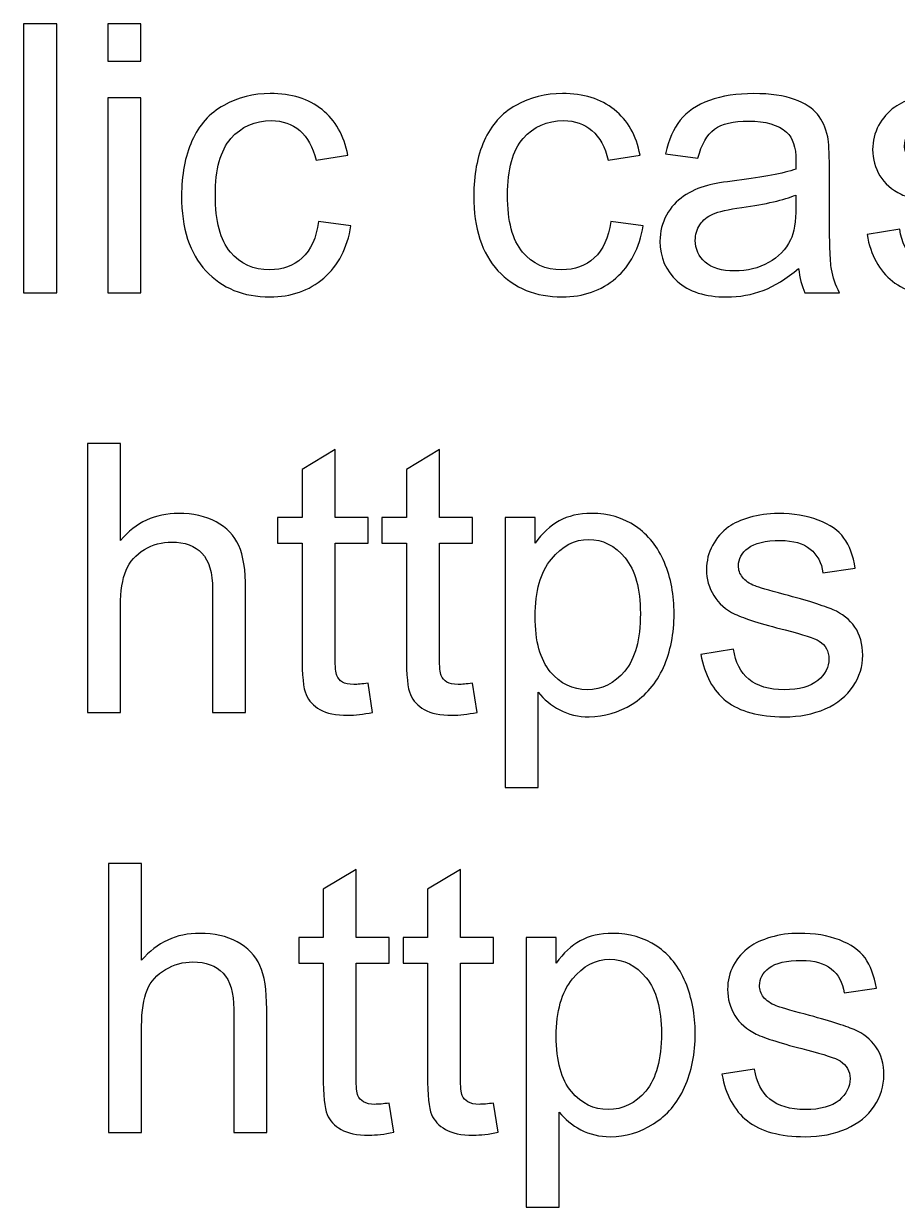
# Model space of a CAD drawing. Header units: centimetres. Extents: x -47.1 to 22.8, y -13.1 to 39.9.
# Drawn here: x -40.56 to -36.62, y 34.54 to 39.87 of the extents above; entities that cross this region are included whole.
import ezdxf

# ---------------------------------------------------------------- set-up
doc = ezdxf.new("R2010")
doc.units = ezdxf.units.CM
doc.header["$MEASUREMENT"] = 0
doc.layers.add('Layer 1', color=7, linetype='Continuous')

msp = doc.modelspace()

# ---------------------------------------------------------------- linework, layer by layer
at = {"layer": 'Layer 1', "color": 105}
for points, knots in [([(-40.55722, 38.65934), (-40.55722, 38.65934), (-40.55722, 39.87176), (-40.55722, 39.87176), (-40.55722, 39.87176), (-40.55722, 39.87176), (-40.4082, 39.87176), (-40.4082, 39.87176), (-40.4082, 39.87176), (-40.4082, 39.87176), (-40.4082, 38.65934), (-40.4082, 38.65934), (-40.4082, 38.65934), (-40.4082, 38.65934), (-40.55722, 38.65934), (-40.55722, 38.65934)], [0, 0, 0, 0, 0.2, 0.2, 0.2, 0.2, 0.4, 0.4, 0.4, 0.4, 0.6, 0.6, 0.6, 0.6, 1, 1, 1, 1]), ([(-40.17763, 39.70243), (-40.17763, 39.70243), (-40.17763, 39.87176), (-40.17763, 39.87176), (-40.17763, 39.87176), (-40.17763, 39.87176), (-40.02862, 39.87176), (-40.02862, 39.87176), (-40.02862, 39.87176), (-40.02862, 39.87176), (-40.02862, 39.70243), (-40.02862, 39.70243), (-40.02862, 39.70243), (-40.02862, 39.70243), (-40.17763, 39.70243), (-40.17763, 39.70243)], [0, 0, 0, 0, 0.2, 0.2, 0.2, 0.2, 0.4, 0.4, 0.4, 0.4, 0.6, 0.6, 0.6, 0.6, 1, 1, 1, 1]), ([(-40.17763, 38.65934), (-40.17763, 38.65934), (-40.17763, 39.53818), (-40.17763, 39.53818), (-40.17763, 39.53818), (-40.17763, 39.53818), (-40.02862, 39.53818), (-40.02862, 39.53818), (-40.02862, 39.53818), (-40.02862, 39.53818), (-40.02862, 38.65934), (-40.02862, 38.65934), (-40.02862, 38.65934), (-40.02862, 38.65934), (-40.17763, 38.65934), (-40.17763, 38.65934)], [0, 0, 0, 0, 0.2, 0.2, 0.2, 0.2, 0.4, 0.4, 0.4, 0.4, 0.6, 0.6, 0.6, 0.6, 1, 1, 1, 1]), ([(-39.22739, 38.98107), (-39.22739, 38.98107), (-39.08176, 38.96075), (-39.08176, 38.96075), (-39.08176, 38.96075), (-39.09785, 38.86056), (-39.13849, 38.78239), (-39.20425, 38.72566), (-39.20425, 38.72566), (-39.27001, 38.66894), (-39.351, 38.64071), (-39.44668, 38.64071), (-39.44668, 38.64071), (-39.56662, 38.64071), (-39.66314, 38.67994), (-39.73595, 38.7584), (-39.73595, 38.7584), (-39.80905, 38.83686), (-39.84546, 38.94918), (-39.84546, 39.09537), (-39.84546, 39.09537), (-39.84546, 39.1902), (-39.82965, 39.27289), (-39.79833, 39.34401), (-39.79833, 39.34401), (-39.767, 39.41485), (-39.7193, 39.46819), (-39.65496, 39.50347), (-39.65496, 39.50347), (-39.59089, 39.53902), (-39.52118, 39.5568), (-39.44555, 39.5568), (-39.44555, 39.5568), (-39.35044, 39.5568), (-39.27226, 39.53282), (-39.21187, 39.48456), (-39.21187, 39.48456), (-39.15119, 39.4363), (-39.11224, 39.36772), (-39.09531, 39.2791), (-39.09531, 39.2791), (-39.09531, 39.2791), (-39.23924, 39.25709), (-39.23924, 39.25709), (-39.23924, 39.25709), (-39.25307, 39.31607), (-39.27734, 39.36038), (-39.31262, 39.39029), (-39.31262, 39.39029), (-39.34762, 39.41993), (-39.38995, 39.43489), (-39.43962, 39.43489), (-39.43962, 39.43489), (-39.51469, 39.43489), (-39.57565, 39.40807), (-39.62278, 39.35445), (-39.62278, 39.35445), (-39.66963, 39.30055), (-39.69306, 39.21588), (-39.69306, 39.09961), (-39.69306, 39.09961), (-39.69306, 38.98164), (-39.67048, 38.89612), (-39.62532, 38.84278), (-39.62532, 38.84278), (-39.57989, 38.78944), (-39.5209, 38.76263), (-39.44837, 38.76263), (-39.44837, 38.76263), (-39.38967, 38.76263), (-39.34084, 38.78041), (-39.3019, 38.81626), (-39.3019, 38.81626), (-39.26267, 38.85182), (-39.23783, 38.90685), (-39.22739, 38.98107)], [0, 0, 0, 0, 0.05, 0.05, 0.05, 0.05, 0.1, 0.1, 0.1, 0.1, 0.15, 0.15, 0.15, 0.15, 0.2, 0.2, 0.2, 0.2, 0.25, 0.25, 0.25, 0.25, 0.3, 0.3, 0.3, 0.3, 0.35, 0.35, 0.35, 0.35, 0.4, 0.4, 0.4, 0.4, 0.45, 0.45, 0.45, 0.45, 0.5, 0.5, 0.5, 0.5, 0.55, 0.55, 0.55, 0.55, 0.6, 0.6, 0.6, 0.6, 0.65, 0.65, 0.65, 0.65, 0.7, 0.7, 0.7, 0.7, 0.75, 0.75, 0.75, 0.75, 0.8, 0.8, 0.8, 0.8, 0.85, 0.85, 0.85, 0.85, 0.9, 0.9, 0.9, 0.9, 1, 1, 1, 1]), ([(-37.91026, 38.98107), (-37.91026, 38.98107), (-37.76463, 38.96075), (-37.76463, 38.96075), (-37.76463, 38.96075), (-37.78072, 38.86056), (-37.82136, 38.78239), (-37.88712, 38.72566), (-37.88712, 38.72566), (-37.95288, 38.66894), (-38.03387, 38.64071), (-38.12955, 38.64071), (-38.12955, 38.64071), (-38.24949, 38.64071), (-38.34601, 38.67994), (-38.41882, 38.7584), (-38.41882, 38.7584), (-38.49192, 38.83686), (-38.52833, 38.94918), (-38.52833, 39.09537), (-38.52833, 39.09537), (-38.52833, 39.1902), (-38.51252, 39.27289), (-38.4812, 39.34401), (-38.4812, 39.34401), (-38.44987, 39.41485), (-38.40217, 39.46819), (-38.33783, 39.50347), (-38.33783, 39.50347), (-38.27376, 39.53902), (-38.20405, 39.5568), (-38.12842, 39.5568), (-38.12842, 39.5568), (-38.03331, 39.5568), (-37.95513, 39.53282), (-37.89474, 39.48456), (-37.89474, 39.48456), (-37.83406, 39.4363), (-37.79511, 39.36772), (-37.77818, 39.2791), (-37.77818, 39.2791), (-37.77818, 39.2791), (-37.92211, 39.25709), (-37.92211, 39.25709), (-37.92211, 39.25709), (-37.93594, 39.31607), (-37.96021, 39.36038), (-37.99549, 39.39029), (-37.99549, 39.39029), (-38.03049, 39.41993), (-38.07282, 39.43489), (-38.12249, 39.43489), (-38.12249, 39.43489), (-38.19756, 39.43489), (-38.25852, 39.40807), (-38.30565, 39.35445), (-38.30565, 39.35445), (-38.3525, 39.30055), (-38.37593, 39.21588), (-38.37593, 39.09961), (-38.37593, 39.09961), (-38.37593, 38.98164), (-38.35335, 38.89612), (-38.30819, 38.84278), (-38.30819, 38.84278), (-38.26276, 38.78944), (-38.20377, 38.76263), (-38.13124, 38.76263), (-38.13124, 38.76263), (-38.07254, 38.76263), (-38.02371, 38.78041), (-37.98477, 38.81626), (-37.98477, 38.81626), (-37.94554, 38.85182), (-37.9207, 38.90685), (-37.91026, 38.98107)], [0, 0, 0, 0, 0.05, 0.05, 0.05, 0.05, 0.1, 0.1, 0.1, 0.1, 0.15, 0.15, 0.15, 0.15, 0.2, 0.2, 0.2, 0.2, 0.25, 0.25, 0.25, 0.25, 0.3, 0.3, 0.3, 0.3, 0.35, 0.35, 0.35, 0.35, 0.4, 0.4, 0.4, 0.4, 0.45, 0.45, 0.45, 0.45, 0.5, 0.5, 0.5, 0.5, 0.55, 0.55, 0.55, 0.55, 0.6, 0.6, 0.6, 0.6, 0.65, 0.65, 0.65, 0.65, 0.7, 0.7, 0.7, 0.7, 0.75, 0.75, 0.75, 0.75, 0.8, 0.8, 0.8, 0.8, 0.85, 0.85, 0.85, 0.85, 0.9, 0.9, 0.9, 0.9, 1, 1, 1, 1]), ([(-37.06359, 38.76941), (-37.11891, 38.72228), (-37.17225, 38.68926), (-37.22333, 38.66978), (-37.22333, 38.66978), (-37.27441, 38.65031), (-37.32916, 38.64071), (-37.38786, 38.64071), (-37.38786, 38.64071), (-37.48438, 38.64071), (-37.55861, 38.66414), (-37.61054, 38.71127), (-37.61054, 38.71127), (-37.66247, 38.75812), (-37.68843, 38.81823), (-37.68843, 38.89133), (-37.68843, 38.89133), (-37.68843, 38.93422), (-37.67855, 38.97345), (-37.65908, 39.00901), (-37.65908, 39.00901), (-37.63932, 39.04457), (-37.61364, 39.07279), (-37.58203, 39.09424), (-37.58203, 39.09424), (-37.55014, 39.11569), (-37.51458, 39.13206), (-37.47479, 39.14307), (-37.47479, 39.14307), (-37.44544, 39.15069), (-37.40113, 39.15803), (-37.34214, 39.16536), (-37.34214, 39.16536), (-37.22192, 39.17947), (-37.13302, 39.19669), (-37.07629, 39.21645), (-37.07629, 39.21645), (-37.07573, 39.23677), (-37.07544, 39.24975), (-37.07544, 39.25511), (-37.07544, 39.25511), (-37.07544, 39.31551), (-37.08956, 39.35812), (-37.11778, 39.38296), (-37.11778, 39.38296), (-37.15588, 39.41654), (-37.2126, 39.43319), (-37.28768, 39.43319), (-37.28768, 39.43319), (-37.35795, 39.43319), (-37.40988, 39.42077), (-37.44318, 39.39622), (-37.44318, 39.39622), (-37.47676, 39.37167), (-37.50132, 39.32821), (-37.5174, 39.26555), (-37.5174, 39.26555), (-37.5174, 39.26555), (-37.66303, 39.28587), (-37.66303, 39.28587), (-37.66303, 39.28587), (-37.64977, 39.34824), (-37.62803, 39.39876), (-37.59755, 39.43714), (-37.59755, 39.43714), (-37.56707, 39.47553), (-37.52305, 39.50488), (-37.46547, 39.52576), (-37.46547, 39.52576), (-37.40818, 39.54636), (-37.3413, 39.5568), (-37.26566, 39.5568), (-37.26566, 39.5568), (-37.19059, 39.5568), (-37.12935, 39.54806), (-37.08222, 39.53028), (-37.08222, 39.53028), (-37.03537, 39.5125), (-37.00066, 39.49048), (-36.97864, 39.46367), (-36.97864, 39.46367), (-36.95663, 39.43686), (-36.94111, 39.40299), (-36.93208, 39.36207), (-36.93208, 39.36207), (-36.92728, 39.33667), (-36.92474, 39.29095), (-36.92474, 39.22519), (-36.92474, 39.22519), (-36.92474, 39.22519), (-36.92474, 39.02764), (-36.92474, 39.02764), (-36.92474, 39.02764), (-36.92474, 38.88963), (-36.92163, 38.80243), (-36.91542, 38.76546), (-36.91542, 38.76546), (-36.9095, 38.72848), (-36.89708, 38.69321), (-36.87902, 38.65934), (-36.87902, 38.65934), (-36.87902, 38.65934), (-37.0348, 38.65934), (-37.0348, 38.65934), (-37.0348, 38.65934), (-37.04976, 38.69067), (-37.05936, 38.72736), (-37.06359, 38.76941)], [0, 0, 0, 0, 0.0357143, 0.0357143, 0.0357143, 0.0357143, 0.0714286, 0.0714286, 0.0714286, 0.0714286, 0.1071429, 0.1071429, 0.1071429, 0.1071429, 0.1428571, 0.1428571, 0.1428571, 0.1428571, 0.1785714, 0.1785714, 0.1785714, 0.1785714, 0.2142857, 0.2142857, 0.2142857, 0.2142857, 0.25, 0.25, 0.25, 0.25, 0.2857143, 0.2857143, 0.2857143, 0.2857143, 0.3214286, 0.3214286, 0.3214286, 0.3214286, 0.3571429, 0.3571429, 0.3571429, 0.3571429, 0.3928571, 0.3928571, 0.3928571, 0.3928571, 0.4285714, 0.4285714, 0.4285714, 0.4285714, 0.4642857, 0.4642857, 0.4642857, 0.4642857, 0.5, 0.5, 0.5, 0.5, 0.5357143, 0.5357143, 0.5357143, 0.5357143, 0.5714286, 0.5714286, 0.5714286, 0.5714286, 0.6071429, 0.6071429, 0.6071429, 0.6071429, 0.6428571, 0.6428571, 0.6428571, 0.6428571, 0.6785714, 0.6785714, 0.6785714, 0.6785714, 0.7142857, 0.7142857, 0.7142857, 0.7142857, 0.75, 0.75, 0.75, 0.75, 0.7857143, 0.7857143, 0.7857143, 0.7857143, 0.8214286, 0.8214286, 0.8214286, 0.8214286, 0.8571429, 0.8571429, 0.8571429, 0.8571429, 0.8928571, 0.8928571, 0.8928571, 0.8928571, 0.9285714, 0.9285714, 0.9285714, 0.9285714, 1, 1, 1, 1]), ([(-36.75513, 38.92181), (-36.75513, 38.92181), (-36.60781, 38.94551), (-36.60781, 38.94551), (-36.60781, 38.94551), (-36.59962, 38.88653), (-36.57648, 38.84137), (-36.53866, 38.80976), (-36.53866, 38.80976), (-36.50085, 38.77844), (-36.44779, 38.76263), (-36.38005, 38.76263), (-36.38005, 38.76263), (-36.31147, 38.76263), (-36.26067, 38.77646), (-36.22737, 38.8044), (-36.22737, 38.8044), (-36.19435, 38.83206), (-36.1777, 38.8648), (-36.1777, 38.90233), (-36.1777, 38.90233), (-36.1777, 38.93592), (-36.19266, 38.96245), (-36.22229, 38.98164), (-36.22229, 38.98164), (-36.24318, 38.9949), (-36.29398, 39.01155), (-36.37469, 39.03215), (-36.37469, 39.03215), (-36.48363, 39.05953), (-36.55898, 39.08324), (-36.60132, 39.10327), (-36.60132, 39.10327), (-36.64337, 39.12359), (-36.67526, 39.15125), (-36.69699, 39.18681), (-36.69699, 39.18681), (-36.71872, 39.22209), (-36.72973, 39.26132), (-36.72973, 39.30422), (-36.72973, 39.30422), (-36.72973, 39.34345), (-36.7207, 39.37957), (-36.70292, 39.41287), (-36.70292, 39.41287), (-36.68485, 39.44617), (-36.66058, 39.47383), (-36.62982, 39.49585), (-36.62982, 39.49585), (-36.60668, 39.51278), (-36.57507, 39.52717), (-36.53528, 39.53902), (-36.53528, 39.53902), (-36.4952, 39.55088), (-36.45259, 39.5568), (-36.40687, 39.5568), (-36.40687, 39.5568), (-36.338, 39.5568), (-36.27761, 39.54693), (-36.22568, 39.52689), (-36.22568, 39.52689), (-36.17347, 39.50713), (-36.13509, 39.48004), (-36.11025, 39.44617), (-36.11025, 39.44617), (-36.0857, 39.41203), (-36.06848, 39.36659), (-36.05917, 39.30958), (-36.05917, 39.30958), (-36.05917, 39.30958), (-36.20479, 39.28926), (-36.20479, 39.28926), (-36.20479, 39.28926), (-36.21129, 39.33498), (-36.23048, 39.37082), (-36.26209, 39.3965), (-36.26209, 39.3965), (-36.29369, 39.42219), (-36.33829, 39.43489), (-36.39614, 39.43489), (-36.39614, 39.43489), (-36.46416, 39.43489), (-36.51298, 39.4236), (-36.54205, 39.40102), (-36.54205, 39.40102), (-36.57112, 39.37844), (-36.58579, 39.35191), (-36.58579, 39.32171), (-36.58579, 39.32171), (-36.58579, 39.30252), (-36.57987, 39.28503), (-36.56773, 39.2695), (-36.56773, 39.2695), (-36.5556, 39.2537), (-36.53669, 39.24043), (-36.51072, 39.22999), (-36.51072, 39.22999), (-36.49577, 39.22435), (-36.4523, 39.21165), (-36.37949, 39.19189), (-36.37949, 39.19189), (-36.2745, 39.16395), (-36.20113, 39.14081), (-36.15936, 39.12303), (-36.15936, 39.12303), (-36.11759, 39.10525), (-36.08485, 39.079), (-36.06114, 39.04514), (-36.06114, 39.04514), (-36.03715, 39.01099), (-36.0253, 38.96865), (-36.0253, 38.91786), (-36.0253, 38.91786), (-36.0253, 38.86847), (-36.03969, 38.8219), (-36.06876, 38.77816), (-36.06876, 38.77816), (-36.09783, 38.73441), (-36.1396, 38.70054), (-36.19407, 38.67656), (-36.19407, 38.67656), (-36.24882, 38.65257), (-36.31063, 38.64071), (-36.37949, 38.64071), (-36.37949, 38.64071), (-36.49351, 38.64071), (-36.58071, 38.66442), (-36.64054, 38.71155), (-36.64054, 38.71155), (-36.70038, 38.75896), (-36.73848, 38.82896), (-36.75513, 38.92181)], [0, 0, 0, 0, 0.0294118, 0.0294118, 0.0294118, 0.0294118, 0.0588235, 0.0588235, 0.0588235, 0.0588235, 0.0882353, 0.0882353, 0.0882353, 0.0882353, 0.1176471, 0.1176471, 0.1176471, 0.1176471, 0.1470588, 0.1470588, 0.1470588, 0.1470588, 0.1764706, 0.1764706, 0.1764706, 0.1764706, 0.2058824, 0.2058824, 0.2058824, 0.2058824, 0.2352941, 0.2352941, 0.2352941, 0.2352941, 0.2647059, 0.2647059, 0.2647059, 0.2647059, 0.2941176, 0.2941176, 0.2941176, 0.2941176, 0.3235294, 0.3235294, 0.3235294, 0.3235294, 0.3529412, 0.3529412, 0.3529412, 0.3529412, 0.3823529, 0.3823529, 0.3823529, 0.3823529, 0.4117647, 0.4117647, 0.4117647, 0.4117647, 0.4411765, 0.4411765, 0.4411765, 0.4411765, 0.4705882, 0.4705882, 0.4705882, 0.4705882, 0.5, 0.5, 0.5, 0.5, 0.5294118, 0.5294118, 0.5294118, 0.5294118, 0.5588235, 0.5588235, 0.5588235, 0.5588235, 0.5882353, 0.5882353, 0.5882353, 0.5882353, 0.6176471, 0.6176471, 0.6176471, 0.6176471, 0.6470588, 0.6470588, 0.6470588, 0.6470588, 0.6764706, 0.6764706, 0.6764706, 0.6764706, 0.7058824, 0.7058824, 0.7058824, 0.7058824, 0.7352941, 0.7352941, 0.7352941, 0.7352941, 0.7647059, 0.7647059, 0.7647059, 0.7647059, 0.7941176, 0.7941176, 0.7941176, 0.7941176, 0.8235294, 0.8235294, 0.8235294, 0.8235294, 0.8529412, 0.8529412, 0.8529412, 0.8529412, 0.8823529, 0.8823529, 0.8823529, 0.8823529, 0.9117647, 0.9117647, 0.9117647, 0.9117647, 0.9411765, 0.9411765, 0.9411765, 0.9411765, 1, 1, 1, 1]), ([(-37.07544, 39.09961), (-37.12963, 39.07759), (-37.21091, 39.05897), (-37.31928, 39.04373), (-37.31928, 39.04373), (-37.38081, 39.03498), (-37.42427, 39.0251), (-37.44967, 39.01409), (-37.44967, 39.01409), (-37.47507, 39.00309), (-37.49454, 38.987), (-37.50837, 38.96611), (-37.50837, 38.96611), (-37.5222, 38.94495), (-37.52926, 38.92152), (-37.52926, 38.89556), (-37.52926, 38.89556), (-37.52926, 38.85633), (-37.5143, 38.82331), (-37.4841, 38.79706), (-37.4841, 38.79706), (-37.4539, 38.77082), (-37.40988, 38.75755), (-37.35202, 38.75755), (-37.35202, 38.75755), (-37.29473, 38.75755), (-37.24365, 38.76997), (-37.19878, 38.79509), (-37.19878, 38.79509), (-37.15418, 38.81992), (-37.12116, 38.85407), (-37.10028, 38.89725), (-37.10028, 38.89725), (-37.08419, 38.93084), (-37.07629, 38.98023), (-37.07629, 39.04542), (-37.07629, 39.04542), (-37.07629, 39.04542), (-37.07544, 39.09961), (-37.07544, 39.09961)], [0, 0, 0, 0, 0.0909091, 0.0909091, 0.0909091, 0.0909091, 0.1818182, 0.1818182, 0.1818182, 0.1818182, 0.2727273, 0.2727273, 0.2727273, 0.2727273, 0.3636364, 0.3636364, 0.3636364, 0.3636364, 0.4545455, 0.4545455, 0.4545455, 0.4545455, 0.5454545, 0.5454545, 0.5454545, 0.5454545, 0.6363636, 0.6363636, 0.6363636, 0.6363636, 0.7272727, 0.7272727, 0.7272727, 0.7272727, 0.8181818, 0.8181818, 0.8181818, 0.8181818, 1, 1, 1, 1]), ([(-40.26937, 36.76761), (-40.26937, 36.76761), (-40.26937, 37.98003), (-40.26937, 37.98003), (-40.26937, 37.98003), (-40.26937, 37.98003), (-40.12036, 37.98003), (-40.12036, 37.98003), (-40.12036, 37.98003), (-40.12036, 37.98003), (-40.12036, 37.54372), (-40.12036, 37.54372), (-40.12036, 37.54372), (-40.05121, 37.62472), (-39.96401, 37.66507), (-39.85846, 37.66507), (-39.85846, 37.66507), (-39.79383, 37.66507), (-39.73766, 37.65237), (-39.68969, 37.62669), (-39.68969, 37.62669), (-39.64199, 37.60101), (-39.60784, 37.56573), (-39.58724, 37.52058), (-39.58724, 37.52058), (-39.56664, 37.47542), (-39.55648, 37.40966), (-39.55648, 37.32387), (-39.55648, 37.32387), (-39.55648, 37.32387), (-39.55648, 36.76761), (-39.55648, 36.76761), (-39.55648, 36.76761), (-39.55648, 36.76761), (-39.70549, 36.76761), (-39.70549, 36.76761), (-39.70549, 36.76761), (-39.70549, 36.76761), (-39.70549, 37.3233), (-39.70549, 37.3233), (-39.70549, 37.3233), (-39.70549, 37.39753), (-39.72158, 37.45172), (-39.75347, 37.48558), (-39.75347, 37.48558), (-39.78564, 37.51945), (-39.8308, 37.53638), (-39.8895, 37.53638), (-39.8895, 37.53638), (-39.93324, 37.53638), (-39.97445, 37.52509), (-40.01311, 37.50223), (-40.01311, 37.50223), (-40.05178, 37.47937), (-40.07915, 37.44833), (-40.0958, 37.4091), (-40.0958, 37.4091), (-40.11217, 37.37015), (-40.12036, 37.31625), (-40.12036, 37.24739), (-40.12036, 37.24739), (-40.12036, 37.24739), (-40.12036, 36.76761), (-40.12036, 36.76761), (-40.12036, 36.76761), (-40.12036, 36.76761), (-40.26937, 36.76761), (-40.26937, 36.76761)], [0, 0, 0, 0, 0.0555556, 0.0555556, 0.0555556, 0.0555556, 0.1111111, 0.1111111, 0.1111111, 0.1111111, 0.1666667, 0.1666667, 0.1666667, 0.1666667, 0.2222222, 0.2222222, 0.2222222, 0.2222222, 0.2777778, 0.2777778, 0.2777778, 0.2777778, 0.3333333, 0.3333333, 0.3333333, 0.3333333, 0.3888889, 0.3888889, 0.3888889, 0.3888889, 0.4444444, 0.4444444, 0.4444444, 0.4444444, 0.5, 0.5, 0.5, 0.5, 0.5555556, 0.5555556, 0.5555556, 0.5555556, 0.6111111, 0.6111111, 0.6111111, 0.6111111, 0.6666667, 0.6666667, 0.6666667, 0.6666667, 0.7222222, 0.7222222, 0.7222222, 0.7222222, 0.7777778, 0.7777778, 0.7777778, 0.7777778, 0.8333333, 0.8333333, 0.8333333, 0.8333333, 0.8888889, 0.8888889, 0.8888889, 0.8888889, 1, 1, 1, 1]), ([(-39.00417, 36.90054), (-39.00417, 36.90054), (-38.98385, 36.76902), (-38.98385, 36.76902), (-38.98385, 36.76902), (-39.02562, 36.76027), (-39.06316, 36.75576), (-39.0959, 36.75576), (-39.0959, 36.75576), (-39.1498, 36.75576), (-39.19157, 36.76422), (-39.22148, 36.78144), (-39.22148, 36.78144), (-39.25112, 36.79865), (-39.272, 36.82095), (-39.28414, 36.84889), (-39.28414, 36.84889), (-39.29627, 36.87683), (-39.3022, 36.93553), (-39.3022, 37.025), (-39.3022, 37.025), (-39.3022, 37.025), (-39.3022, 37.5313), (-39.3022, 37.5313), (-39.3022, 37.5313), (-39.3022, 37.5313), (-39.41227, 37.5313), (-39.41227, 37.5313), (-39.41227, 37.5313), (-39.41227, 37.5313), (-39.41227, 37.64645), (-39.41227, 37.64645), (-39.41227, 37.64645), (-39.41227, 37.64645), (-39.3022, 37.64645), (-39.3022, 37.64645), (-39.3022, 37.64645), (-39.3022, 37.64645), (-39.3022, 37.86376), (-39.3022, 37.86376), (-39.3022, 37.86376), (-39.3022, 37.86376), (-39.15319, 37.95322), (-39.15319, 37.95322), (-39.15319, 37.95322), (-39.15319, 37.95322), (-39.15319, 37.64645), (-39.15319, 37.64645), (-39.15319, 37.64645), (-39.15319, 37.64645), (-39.00417, 37.64645), (-39.00417, 37.64645), (-39.00417, 37.64645), (-39.00417, 37.64645), (-39.00417, 37.5313), (-39.00417, 37.5313), (-39.00417, 37.5313), (-39.00417, 37.5313), (-39.15319, 37.5313), (-39.15319, 37.5313), (-39.15319, 37.5313), (-39.15319, 37.5313), (-39.15319, 37.01653), (-39.15319, 37.01653), (-39.15319, 37.01653), (-39.15319, 36.97391), (-39.15065, 36.94654), (-39.14529, 36.9344), (-39.14529, 36.9344), (-39.14021, 36.92227), (-39.13174, 36.91267), (-39.11989, 36.90533), (-39.11989, 36.90533), (-39.10803, 36.89828), (-39.0911, 36.89461), (-39.06909, 36.89461), (-39.06909, 36.89461), (-39.05272, 36.89461), (-39.03099, 36.89659), (-39.00417, 36.90054)], [0, 0, 0, 0, 0.047619, 0.047619, 0.047619, 0.047619, 0.0952381, 0.0952381, 0.0952381, 0.0952381, 0.1428571, 0.1428571, 0.1428571, 0.1428571, 0.1904762, 0.1904762, 0.1904762, 0.1904762, 0.2380952, 0.2380952, 0.2380952, 0.2380952, 0.2857143, 0.2857143, 0.2857143, 0.2857143, 0.3333333, 0.3333333, 0.3333333, 0.3333333, 0.3809524, 0.3809524, 0.3809524, 0.3809524, 0.4285714, 0.4285714, 0.4285714, 0.4285714, 0.4761905, 0.4761905, 0.4761905, 0.4761905, 0.5238095, 0.5238095, 0.5238095, 0.5238095, 0.5714286, 0.5714286, 0.5714286, 0.5714286, 0.6190476, 0.6190476, 0.6190476, 0.6190476, 0.6666667, 0.6666667, 0.6666667, 0.6666667, 0.7142857, 0.7142857, 0.7142857, 0.7142857, 0.7619048, 0.7619048, 0.7619048, 0.7619048, 0.8095238, 0.8095238, 0.8095238, 0.8095238, 0.8571429, 0.8571429, 0.8571429, 0.8571429, 0.9047619, 0.9047619, 0.9047619, 0.9047619, 1, 1, 1, 1]), ([(-38.53371, 36.90054), (-38.53371, 36.90054), (-38.51339, 36.76902), (-38.51339, 36.76902), (-38.51339, 36.76902), (-38.55516, 36.76027), (-38.5927, 36.75576), (-38.62544, 36.75576), (-38.62544, 36.75576), (-38.67934, 36.75576), (-38.72111, 36.76422), (-38.75102, 36.78144), (-38.75102, 36.78144), (-38.78066, 36.79865), (-38.80154, 36.82095), (-38.81368, 36.84889), (-38.81368, 36.84889), (-38.82581, 36.87683), (-38.83174, 36.93553), (-38.83174, 37.025), (-38.83174, 37.025), (-38.83174, 37.025), (-38.83174, 37.5313), (-38.83174, 37.5313), (-38.83174, 37.5313), (-38.83174, 37.5313), (-38.94181, 37.5313), (-38.94181, 37.5313), (-38.94181, 37.5313), (-38.94181, 37.5313), (-38.94181, 37.64645), (-38.94181, 37.64645), (-38.94181, 37.64645), (-38.94181, 37.64645), (-38.83174, 37.64645), (-38.83174, 37.64645), (-38.83174, 37.64645), (-38.83174, 37.64645), (-38.83174, 37.86376), (-38.83174, 37.86376), (-38.83174, 37.86376), (-38.83174, 37.86376), (-38.68273, 37.95322), (-38.68273, 37.95322), (-38.68273, 37.95322), (-38.68273, 37.95322), (-38.68273, 37.64645), (-38.68273, 37.64645), (-38.68273, 37.64645), (-38.68273, 37.64645), (-38.53371, 37.64645), (-38.53371, 37.64645), (-38.53371, 37.64645), (-38.53371, 37.64645), (-38.53371, 37.5313), (-38.53371, 37.5313), (-38.53371, 37.5313), (-38.53371, 37.5313), (-38.68273, 37.5313), (-38.68273, 37.5313), (-38.68273, 37.5313), (-38.68273, 37.5313), (-38.68273, 37.01653), (-38.68273, 37.01653), (-38.68273, 37.01653), (-38.68273, 36.97391), (-38.68019, 36.94654), (-38.67483, 36.9344), (-38.67483, 36.9344), (-38.66975, 36.92227), (-38.66128, 36.91267), (-38.64943, 36.90533), (-38.64943, 36.90533), (-38.63757, 36.89828), (-38.62064, 36.89461), (-38.59863, 36.89461), (-38.59863, 36.89461), (-38.58226, 36.89461), (-38.56053, 36.89659), (-38.53371, 36.90054)], [0, 0, 0, 0, 0.047619, 0.047619, 0.047619, 0.047619, 0.0952381, 0.0952381, 0.0952381, 0.0952381, 0.1428571, 0.1428571, 0.1428571, 0.1428571, 0.1904762, 0.1904762, 0.1904762, 0.1904762, 0.2380952, 0.2380952, 0.2380952, 0.2380952, 0.2857143, 0.2857143, 0.2857143, 0.2857143, 0.3333333, 0.3333333, 0.3333333, 0.3333333, 0.3809524, 0.3809524, 0.3809524, 0.3809524, 0.4285714, 0.4285714, 0.4285714, 0.4285714, 0.4761905, 0.4761905, 0.4761905, 0.4761905, 0.5238095, 0.5238095, 0.5238095, 0.5238095, 0.5714286, 0.5714286, 0.5714286, 0.5714286, 0.6190476, 0.6190476, 0.6190476, 0.6190476, 0.6666667, 0.6666667, 0.6666667, 0.6666667, 0.7142857, 0.7142857, 0.7142857, 0.7142857, 0.7619048, 0.7619048, 0.7619048, 0.7619048, 0.8095238, 0.8095238, 0.8095238, 0.8095238, 0.8571429, 0.8571429, 0.8571429, 0.8571429, 0.9047619, 0.9047619, 0.9047619, 0.9047619, 1, 1, 1, 1]), ([(-38.38668, 36.43064), (-38.38668, 36.43064), (-38.38668, 37.64645), (-38.38668, 37.64645), (-38.38668, 37.64645), (-38.38668, 37.64645), (-38.25121, 37.64645), (-38.25121, 37.64645), (-38.25121, 37.64645), (-38.25121, 37.64645), (-38.25121, 37.53102), (-38.25121, 37.53102), (-38.25121, 37.53102), (-38.21932, 37.57561), (-38.1832, 37.6092), (-38.14284, 37.63149), (-38.14284, 37.63149), (-38.10277, 37.65379), (-38.05394, 37.66507), (-37.99665, 37.66507), (-37.99665, 37.66507), (-37.92158, 37.66507), (-37.85554, 37.64588), (-37.79825, 37.60722), (-37.79825, 37.60722), (-37.74096, 37.56884), (-37.69778, 37.51437), (-37.66843, 37.44438), (-37.66843, 37.44438), (-37.63936, 37.3741), (-37.62468, 37.29734), (-37.62468, 37.21352), (-37.62468, 37.21352), (-37.62468, 37.12406), (-37.64077, 37.04334), (-37.67294, 36.97137), (-37.67294, 36.97137), (-37.70511, 36.89969), (-37.75196, 36.84466), (-37.81349, 36.80627), (-37.81349, 36.80627), (-37.87473, 36.76817), (-37.93936, 36.74898), (-38.00709, 36.74898), (-38.00709, 36.74898), (-38.05676, 36.74898), (-38.10135, 36.75943), (-38.14058, 36.78031), (-38.14058, 36.78031), (-38.18009, 36.80119), (-38.21227, 36.82744), (-38.23767, 36.85933), (-38.23767, 36.85933), (-38.23767, 36.85933), (-38.23767, 36.43064), (-38.23767, 36.43064), (-38.23767, 36.43064), (-38.23767, 36.43064), (-38.38668, 36.43064), (-38.38668, 36.43064)], [0, 0, 0, 0, 0.0625, 0.0625, 0.0625, 0.0625, 0.125, 0.125, 0.125, 0.125, 0.1875, 0.1875, 0.1875, 0.1875, 0.25, 0.25, 0.25, 0.25, 0.3125, 0.3125, 0.3125, 0.3125, 0.375, 0.375, 0.375, 0.375, 0.4375, 0.4375, 0.4375, 0.4375, 0.5, 0.5, 0.5, 0.5, 0.5625, 0.5625, 0.5625, 0.5625, 0.625, 0.625, 0.625, 0.625, 0.6875, 0.6875, 0.6875, 0.6875, 0.75, 0.75, 0.75, 0.75, 0.8125, 0.8125, 0.8125, 0.8125, 0.875, 0.875, 0.875, 0.875, 1, 1, 1, 1]), ([(-37.50418, 37.03008), (-37.50418, 37.03008), (-37.35686, 37.05378), (-37.35686, 37.05378), (-37.35686, 37.05378), (-37.34867, 36.9948), (-37.32553, 36.94964), (-37.28771, 36.91803), (-37.28771, 36.91803), (-37.2499, 36.88671), (-37.19684, 36.8709), (-37.1291, 36.8709), (-37.1291, 36.8709), (-37.06052, 36.8709), (-37.00972, 36.88473), (-36.97642, 36.91267), (-36.97642, 36.91267), (-36.9434, 36.94033), (-36.92675, 36.97307), (-36.92675, 37.0106), (-36.92675, 37.0106), (-36.92675, 37.04419), (-36.94171, 37.07072), (-36.97134, 37.08991), (-36.97134, 37.08991), (-36.99223, 37.10317), (-37.04303, 37.11982), (-37.12374, 37.14042), (-37.12374, 37.14042), (-37.23268, 37.1678), (-37.30803, 37.19151), (-37.35037, 37.21154), (-37.35037, 37.21154), (-37.39242, 37.23186), (-37.42431, 37.25952), (-37.44604, 37.29508), (-37.44604, 37.29508), (-37.46777, 37.33036), (-37.47878, 37.36959), (-37.47878, 37.41249), (-37.47878, 37.41249), (-37.47878, 37.45172), (-37.46975, 37.48784), (-37.45197, 37.52114), (-37.45197, 37.52114), (-37.4339, 37.55444), (-37.40963, 37.5821), (-37.37887, 37.60412), (-37.37887, 37.60412), (-37.35573, 37.62105), (-37.32412, 37.63544), (-37.28433, 37.64729), (-37.28433, 37.64729), (-37.24425, 37.65915), (-37.20164, 37.66507), (-37.15592, 37.66507), (-37.15592, 37.66507), (-37.08705, 37.66507), (-37.02666, 37.6552), (-36.97473, 37.63516), (-36.97473, 37.63516), (-36.92252, 37.6154), (-36.88414, 37.58831), (-36.8593, 37.55444), (-36.8593, 37.55444), (-36.83475, 37.5203), (-36.81753, 37.47486), (-36.80822, 37.41785), (-36.80822, 37.41785), (-36.80822, 37.41785), (-36.95384, 37.39753), (-36.95384, 37.39753), (-36.95384, 37.39753), (-36.96034, 37.44325), (-36.97953, 37.47909), (-37.01114, 37.50477), (-37.01114, 37.50477), (-37.04274, 37.53046), (-37.08734, 37.54316), (-37.14519, 37.54316), (-37.14519, 37.54316), (-37.21321, 37.54316), (-37.26203, 37.53187), (-37.2911, 37.50929), (-37.2911, 37.50929), (-37.32017, 37.48671), (-37.33484, 37.46018), (-37.33484, 37.42998), (-37.33484, 37.42998), (-37.33484, 37.41079), (-37.32892, 37.3933), (-37.31678, 37.37777), (-37.31678, 37.37777), (-37.30465, 37.36197), (-37.28574, 37.3487), (-37.25977, 37.33826), (-37.25977, 37.33826), (-37.24482, 37.33262), (-37.20135, 37.31992), (-37.12854, 37.30016), (-37.12854, 37.30016), (-37.02355, 37.27222), (-36.95018, 37.24908), (-36.90841, 37.2313), (-36.90841, 37.2313), (-36.86664, 37.21352), (-36.8339, 37.18727), (-36.81019, 37.15341), (-36.81019, 37.15341), (-36.7862, 37.11926), (-36.77435, 37.07692), (-36.77435, 37.02613), (-36.77435, 37.02613), (-36.77435, 36.97674), (-36.78874, 36.93017), (-36.81781, 36.88643), (-36.81781, 36.88643), (-36.84688, 36.84268), (-36.88865, 36.80881), (-36.94312, 36.78483), (-36.94312, 36.78483), (-36.99787, 36.76084), (-37.05968, 36.74898), (-37.12854, 36.74898), (-37.12854, 36.74898), (-37.24256, 36.74898), (-37.32976, 36.77269), (-37.38959, 36.81982), (-37.38959, 36.81982), (-37.44943, 36.86723), (-37.48753, 36.93723), (-37.50418, 37.03008)], [0, 0, 0, 0, 0.0294118, 0.0294118, 0.0294118, 0.0294118, 0.0588235, 0.0588235, 0.0588235, 0.0588235, 0.0882353, 0.0882353, 0.0882353, 0.0882353, 0.1176471, 0.1176471, 0.1176471, 0.1176471, 0.1470588, 0.1470588, 0.1470588, 0.1470588, 0.1764706, 0.1764706, 0.1764706, 0.1764706, 0.2058824, 0.2058824, 0.2058824, 0.2058824, 0.2352941, 0.2352941, 0.2352941, 0.2352941, 0.2647059, 0.2647059, 0.2647059, 0.2647059, 0.2941176, 0.2941176, 0.2941176, 0.2941176, 0.3235294, 0.3235294, 0.3235294, 0.3235294, 0.3529412, 0.3529412, 0.3529412, 0.3529412, 0.3823529, 0.3823529, 0.3823529, 0.3823529, 0.4117647, 0.4117647, 0.4117647, 0.4117647, 0.4411765, 0.4411765, 0.4411765, 0.4411765, 0.4705882, 0.4705882, 0.4705882, 0.4705882, 0.5, 0.5, 0.5, 0.5, 0.5294118, 0.5294118, 0.5294118, 0.5294118, 0.5588235, 0.5588235, 0.5588235, 0.5588235, 0.5882353, 0.5882353, 0.5882353, 0.5882353, 0.6176471, 0.6176471, 0.6176471, 0.6176471, 0.6470588, 0.6470588, 0.6470588, 0.6470588, 0.6764706, 0.6764706, 0.6764706, 0.6764706, 0.7058824, 0.7058824, 0.7058824, 0.7058824, 0.7352941, 0.7352941, 0.7352941, 0.7352941, 0.7647059, 0.7647059, 0.7647059, 0.7647059, 0.7941176, 0.7941176, 0.7941176, 0.7941176, 0.8235294, 0.8235294, 0.8235294, 0.8235294, 0.8529412, 0.8529412, 0.8529412, 0.8529412, 0.8823529, 0.8823529, 0.8823529, 0.8823529, 0.9117647, 0.9117647, 0.9117647, 0.9117647, 0.9411765, 0.9411765, 0.9411765, 0.9411765, 1, 1, 1, 1]), ([(-38.25121, 37.20167), (-38.25121, 37.08906), (-38.22835, 37.00581), (-38.18292, 36.9519), (-38.18292, 36.9519), (-38.1372, 36.898), (-38.08188, 36.8709), (-38.01697, 36.8709), (-38.01697, 36.8709), (-37.95093, 36.8709), (-37.89449, 36.89884), (-37.84764, 36.95472), (-37.84764, 36.95472), (-37.80051, 37.0106), (-37.77708, 37.09696), (-37.77708, 37.21408), (-37.77708, 37.21408), (-37.77708, 37.32584), (-37.79994, 37.40938), (-37.84594, 37.46498), (-37.84594, 37.46498), (-37.89195, 37.52058), (-37.9467, 37.54824), (-38.01048, 37.54824), (-38.01048, 37.54824), (-38.0737, 37.54824), (-38.12958, 37.5186), (-38.17812, 37.45962), (-38.17812, 37.45962), (-38.22694, 37.40035), (-38.25121, 37.31456), (-38.25121, 37.20167)], [0, 0, 0, 0, 0.1111111, 0.1111111, 0.1111111, 0.1111111, 0.2222222, 0.2222222, 0.2222222, 0.2222222, 0.3333333, 0.3333333, 0.3333333, 0.3333333, 0.4444444, 0.4444444, 0.4444444, 0.4444444, 0.5555556, 0.5555556, 0.5555556, 0.5555556, 0.6666667, 0.6666667, 0.6666667, 0.6666667, 0.7777778, 0.7777778, 0.7777778, 0.7777778, 1, 1, 1, 1]), ([(-40.17427, 34.87588), (-40.17427, 34.87588), (-40.17427, 36.0883), (-40.17427, 36.0883), (-40.17427, 36.0883), (-40.17427, 36.0883), (-40.02526, 36.0883), (-40.02526, 36.0883), (-40.02526, 36.0883), (-40.02526, 36.0883), (-40.02526, 35.65199), (-40.02526, 35.65199), (-40.02526, 35.65199), (-39.95611, 35.73299), (-39.86891, 35.77334), (-39.76336, 35.77334), (-39.76336, 35.77334), (-39.69873, 35.77334), (-39.64256, 35.76064), (-39.59459, 35.73496), (-39.59459, 35.73496), (-39.54689, 35.70928), (-39.51274, 35.674), (-39.49214, 35.62885), (-39.49214, 35.62885), (-39.47154, 35.58369), (-39.46138, 35.51793), (-39.46138, 35.43214), (-39.46138, 35.43214), (-39.46138, 35.43214), (-39.46138, 34.87588), (-39.46138, 34.87588), (-39.46138, 34.87588), (-39.46138, 34.87588), (-39.61039, 34.87588), (-39.61039, 34.87588), (-39.61039, 34.87588), (-39.61039, 34.87588), (-39.61039, 35.43157), (-39.61039, 35.43157), (-39.61039, 35.43157), (-39.61039, 35.5058), (-39.62648, 35.55999), (-39.65837, 35.59385), (-39.65837, 35.59385), (-39.69054, 35.62772), (-39.7357, 35.64465), (-39.7944, 35.64465), (-39.7944, 35.64465), (-39.83814, 35.64465), (-39.87935, 35.63336), (-39.91801, 35.6105), (-39.91801, 35.6105), (-39.95668, 35.58764), (-39.98405, 35.5566), (-40.0007, 35.51737), (-40.0007, 35.51737), (-40.01707, 35.47842), (-40.02526, 35.42452), (-40.02526, 35.35566), (-40.02526, 35.35566), (-40.02526, 35.35566), (-40.02526, 34.87588), (-40.02526, 34.87588), (-40.02526, 34.87588), (-40.02526, 34.87588), (-40.17427, 34.87588), (-40.17427, 34.87588)], [0, 0, 0, 0, 0.0555556, 0.0555556, 0.0555556, 0.0555556, 0.1111111, 0.1111111, 0.1111111, 0.1111111, 0.1666667, 0.1666667, 0.1666667, 0.1666667, 0.2222222, 0.2222222, 0.2222222, 0.2222222, 0.2777778, 0.2777778, 0.2777778, 0.2777778, 0.3333333, 0.3333333, 0.3333333, 0.3333333, 0.3888889, 0.3888889, 0.3888889, 0.3888889, 0.4444444, 0.4444444, 0.4444444, 0.4444444, 0.5, 0.5, 0.5, 0.5, 0.5555556, 0.5555556, 0.5555556, 0.5555556, 0.6111111, 0.6111111, 0.6111111, 0.6111111, 0.6666667, 0.6666667, 0.6666667, 0.6666667, 0.7222222, 0.7222222, 0.7222222, 0.7222222, 0.7777778, 0.7777778, 0.7777778, 0.7777778, 0.8333333, 0.8333333, 0.8333333, 0.8333333, 0.8888889, 0.8888889, 0.8888889, 0.8888889, 1, 1, 1, 1]), ([(-38.90907, 35.00881), (-38.90907, 35.00881), (-38.88875, 34.87729), (-38.88875, 34.87729), (-38.88875, 34.87729), (-38.93052, 34.86854), (-38.96806, 34.86403), (-39.0008, 34.86403), (-39.0008, 34.86403), (-39.0547, 34.86403), (-39.09647, 34.87249), (-39.12638, 34.88971), (-39.12638, 34.88971), (-39.15602, 34.90692), (-39.1769, 34.92922), (-39.18904, 34.95716), (-39.18904, 34.95716), (-39.20117, 34.9851), (-39.2071, 35.0438), (-39.2071, 35.13327), (-39.2071, 35.13327), (-39.2071, 35.13327), (-39.2071, 35.63957), (-39.2071, 35.63957), (-39.2071, 35.63957), (-39.2071, 35.63957), (-39.31717, 35.63957), (-39.31717, 35.63957), (-39.31717, 35.63957), (-39.31717, 35.63957), (-39.31717, 35.75472), (-39.31717, 35.75472), (-39.31717, 35.75472), (-39.31717, 35.75472), (-39.2071, 35.75472), (-39.2071, 35.75472), (-39.2071, 35.75472), (-39.2071, 35.75472), (-39.2071, 35.97203), (-39.2071, 35.97203), (-39.2071, 35.97203), (-39.2071, 35.97203), (-39.05809, 36.06149), (-39.05809, 36.06149), (-39.05809, 36.06149), (-39.05809, 36.06149), (-39.05809, 35.75472), (-39.05809, 35.75472), (-39.05809, 35.75472), (-39.05809, 35.75472), (-38.90907, 35.75472), (-38.90907, 35.75472), (-38.90907, 35.75472), (-38.90907, 35.75472), (-38.90907, 35.63957), (-38.90907, 35.63957), (-38.90907, 35.63957), (-38.90907, 35.63957), (-39.05809, 35.63957), (-39.05809, 35.63957), (-39.05809, 35.63957), (-39.05809, 35.63957), (-39.05809, 35.1248), (-39.05809, 35.1248), (-39.05809, 35.1248), (-39.05809, 35.08218), (-39.05555, 35.05481), (-39.05019, 35.04267), (-39.05019, 35.04267), (-39.04511, 35.03054), (-39.03664, 35.02094), (-39.02479, 35.0136), (-39.02479, 35.0136), (-39.01293, 35.00655), (-38.996, 35.00288), (-38.97399, 35.00288), (-38.97399, 35.00288), (-38.95762, 35.00288), (-38.93589, 35.00486), (-38.90907, 35.00881)], [0, 0, 0, 0, 0.047619, 0.047619, 0.047619, 0.047619, 0.0952381, 0.0952381, 0.0952381, 0.0952381, 0.1428571, 0.1428571, 0.1428571, 0.1428571, 0.1904762, 0.1904762, 0.1904762, 0.1904762, 0.2380952, 0.2380952, 0.2380952, 0.2380952, 0.2857143, 0.2857143, 0.2857143, 0.2857143, 0.3333333, 0.3333333, 0.3333333, 0.3333333, 0.3809524, 0.3809524, 0.3809524, 0.3809524, 0.4285714, 0.4285714, 0.4285714, 0.4285714, 0.4761905, 0.4761905, 0.4761905, 0.4761905, 0.5238095, 0.5238095, 0.5238095, 0.5238095, 0.5714286, 0.5714286, 0.5714286, 0.5714286, 0.6190476, 0.6190476, 0.6190476, 0.6190476, 0.6666667, 0.6666667, 0.6666667, 0.6666667, 0.7142857, 0.7142857, 0.7142857, 0.7142857, 0.7619048, 0.7619048, 0.7619048, 0.7619048, 0.8095238, 0.8095238, 0.8095238, 0.8095238, 0.8571429, 0.8571429, 0.8571429, 0.8571429, 0.9047619, 0.9047619, 0.9047619, 0.9047619, 1, 1, 1, 1]), ([(-38.43861, 35.00881), (-38.43861, 35.00881), (-38.41829, 34.87729), (-38.41829, 34.87729), (-38.41829, 34.87729), (-38.46006, 34.86854), (-38.4976, 34.86403), (-38.53034, 34.86403), (-38.53034, 34.86403), (-38.58424, 34.86403), (-38.62601, 34.87249), (-38.65592, 34.88971), (-38.65592, 34.88971), (-38.68556, 34.90692), (-38.70644, 34.92922), (-38.71858, 34.95716), (-38.71858, 34.95716), (-38.73071, 34.9851), (-38.73664, 35.0438), (-38.73664, 35.13327), (-38.73664, 35.13327), (-38.73664, 35.13327), (-38.73664, 35.63957), (-38.73664, 35.63957), (-38.73664, 35.63957), (-38.73664, 35.63957), (-38.84671, 35.63957), (-38.84671, 35.63957), (-38.84671, 35.63957), (-38.84671, 35.63957), (-38.84671, 35.75472), (-38.84671, 35.75472), (-38.84671, 35.75472), (-38.84671, 35.75472), (-38.73664, 35.75472), (-38.73664, 35.75472), (-38.73664, 35.75472), (-38.73664, 35.75472), (-38.73664, 35.97203), (-38.73664, 35.97203), (-38.73664, 35.97203), (-38.73664, 35.97203), (-38.58763, 36.06149), (-38.58763, 36.06149), (-38.58763, 36.06149), (-38.58763, 36.06149), (-38.58763, 35.75472), (-38.58763, 35.75472), (-38.58763, 35.75472), (-38.58763, 35.75472), (-38.43861, 35.75472), (-38.43861, 35.75472), (-38.43861, 35.75472), (-38.43861, 35.75472), (-38.43861, 35.63957), (-38.43861, 35.63957), (-38.43861, 35.63957), (-38.43861, 35.63957), (-38.58763, 35.63957), (-38.58763, 35.63957), (-38.58763, 35.63957), (-38.58763, 35.63957), (-38.58763, 35.1248), (-38.58763, 35.1248), (-38.58763, 35.1248), (-38.58763, 35.08218), (-38.58509, 35.05481), (-38.57973, 35.04267), (-38.57973, 35.04267), (-38.57465, 35.03054), (-38.56618, 35.02094), (-38.55433, 35.0136), (-38.55433, 35.0136), (-38.54247, 35.00655), (-38.52554, 35.00288), (-38.50353, 35.00288), (-38.50353, 35.00288), (-38.48716, 35.00288), (-38.46543, 35.00486), (-38.43861, 35.00881)], [0, 0, 0, 0, 0.047619, 0.047619, 0.047619, 0.047619, 0.0952381, 0.0952381, 0.0952381, 0.0952381, 0.1428571, 0.1428571, 0.1428571, 0.1428571, 0.1904762, 0.1904762, 0.1904762, 0.1904762, 0.2380952, 0.2380952, 0.2380952, 0.2380952, 0.2857143, 0.2857143, 0.2857143, 0.2857143, 0.3333333, 0.3333333, 0.3333333, 0.3333333, 0.3809524, 0.3809524, 0.3809524, 0.3809524, 0.4285714, 0.4285714, 0.4285714, 0.4285714, 0.4761905, 0.4761905, 0.4761905, 0.4761905, 0.5238095, 0.5238095, 0.5238095, 0.5238095, 0.5714286, 0.5714286, 0.5714286, 0.5714286, 0.6190476, 0.6190476, 0.6190476, 0.6190476, 0.6666667, 0.6666667, 0.6666667, 0.6666667, 0.7142857, 0.7142857, 0.7142857, 0.7142857, 0.7619048, 0.7619048, 0.7619048, 0.7619048, 0.8095238, 0.8095238, 0.8095238, 0.8095238, 0.8571429, 0.8571429, 0.8571429, 0.8571429, 0.9047619, 0.9047619, 0.9047619, 0.9047619, 1, 1, 1, 1]), ([(-38.29158, 34.53891), (-38.29158, 34.53891), (-38.29158, 35.75472), (-38.29158, 35.75472), (-38.29158, 35.75472), (-38.29158, 35.75472), (-38.15611, 35.75472), (-38.15611, 35.75472), (-38.15611, 35.75472), (-38.15611, 35.75472), (-38.15611, 35.63929), (-38.15611, 35.63929), (-38.15611, 35.63929), (-38.12422, 35.68388), (-38.0881, 35.71747), (-38.04774, 35.73976), (-38.04774, 35.73976), (-38.00767, 35.76206), (-37.95884, 35.77334), (-37.90155, 35.77334), (-37.90155, 35.77334), (-37.82648, 35.77334), (-37.76044, 35.75415), (-37.70315, 35.71549), (-37.70315, 35.71549), (-37.64586, 35.67711), (-37.60268, 35.62264), (-37.57333, 35.55265), (-37.57333, 35.55265), (-37.54426, 35.48237), (-37.52958, 35.40561), (-37.52958, 35.32179), (-37.52958, 35.32179), (-37.52958, 35.23233), (-37.54567, 35.15161), (-37.57784, 35.07964), (-37.57784, 35.07964), (-37.61001, 35.00796), (-37.65686, 34.95293), (-37.71839, 34.91454), (-37.71839, 34.91454), (-37.77963, 34.87644), (-37.84426, 34.85725), (-37.91199, 34.85725), (-37.91199, 34.85725), (-37.96166, 34.85725), (-38.00625, 34.8677), (-38.04548, 34.88858), (-38.04548, 34.88858), (-38.08499, 34.90946), (-38.11717, 34.93571), (-38.14257, 34.9676), (-38.14257, 34.9676), (-38.14257, 34.9676), (-38.14257, 34.53891), (-38.14257, 34.53891), (-38.14257, 34.53891), (-38.14257, 34.53891), (-38.29158, 34.53891), (-38.29158, 34.53891)], [0, 0, 0, 0, 0.0625, 0.0625, 0.0625, 0.0625, 0.125, 0.125, 0.125, 0.125, 0.1875, 0.1875, 0.1875, 0.1875, 0.25, 0.25, 0.25, 0.25, 0.3125, 0.3125, 0.3125, 0.3125, 0.375, 0.375, 0.375, 0.375, 0.4375, 0.4375, 0.4375, 0.4375, 0.5, 0.5, 0.5, 0.5, 0.5625, 0.5625, 0.5625, 0.5625, 0.625, 0.625, 0.625, 0.625, 0.6875, 0.6875, 0.6875, 0.6875, 0.75, 0.75, 0.75, 0.75, 0.8125, 0.8125, 0.8125, 0.8125, 0.875, 0.875, 0.875, 0.875, 1, 1, 1, 1]), ([(-37.40908, 35.13835), (-37.40908, 35.13835), (-37.26176, 35.16205), (-37.26176, 35.16205), (-37.26176, 35.16205), (-37.25357, 35.10307), (-37.23043, 35.05791), (-37.19261, 35.0263), (-37.19261, 35.0263), (-37.1548, 34.99498), (-37.10174, 34.97917), (-37.034, 34.97917), (-37.034, 34.97917), (-36.96542, 34.97917), (-36.91462, 34.993), (-36.88132, 35.02094), (-36.88132, 35.02094), (-36.8483, 35.0486), (-36.83165, 35.08134), (-36.83165, 35.11887), (-36.83165, 35.11887), (-36.83165, 35.15246), (-36.84661, 35.17899), (-36.87624, 35.19818), (-36.87624, 35.19818), (-36.89713, 35.21144), (-36.94793, 35.22809), (-37.02864, 35.24869), (-37.02864, 35.24869), (-37.13758, 35.27607), (-37.21293, 35.29978), (-37.25527, 35.31981), (-37.25527, 35.31981), (-37.29732, 35.34013), (-37.32921, 35.36779), (-37.35094, 35.40335), (-37.35094, 35.40335), (-37.37267, 35.43863), (-37.38368, 35.47786), (-37.38368, 35.52076), (-37.38368, 35.52076), (-37.38368, 35.55999), (-37.37465, 35.59611), (-37.35687, 35.62941), (-37.35687, 35.62941), (-37.3388, 35.66271), (-37.31453, 35.69037), (-37.28377, 35.71239), (-37.28377, 35.71239), (-37.26063, 35.72932), (-37.22902, 35.74371), (-37.18923, 35.75556), (-37.18923, 35.75556), (-37.14915, 35.76742), (-37.10654, 35.77334), (-37.06082, 35.77334), (-37.06082, 35.77334), (-36.99195, 35.77334), (-36.93156, 35.76347), (-36.87963, 35.74343), (-36.87963, 35.74343), (-36.82742, 35.72367), (-36.78904, 35.69658), (-36.7642, 35.66271), (-36.7642, 35.66271), (-36.73965, 35.62857), (-36.72243, 35.58313), (-36.71312, 35.52612), (-36.71312, 35.52612), (-36.71312, 35.52612), (-36.85874, 35.5058), (-36.85874, 35.5058), (-36.85874, 35.5058), (-36.86524, 35.55152), (-36.88443, 35.58736), (-36.91604, 35.61304), (-36.91604, 35.61304), (-36.94764, 35.63873), (-36.99224, 35.65143), (-37.05009, 35.65143), (-37.05009, 35.65143), (-37.11811, 35.65143), (-37.16693, 35.64014), (-37.196, 35.61756), (-37.196, 35.61756), (-37.22507, 35.59498), (-37.23974, 35.56845), (-37.23974, 35.53825), (-37.23974, 35.53825), (-37.23974, 35.51906), (-37.23382, 35.50157), (-37.22168, 35.48604), (-37.22168, 35.48604), (-37.20955, 35.47024), (-37.19064, 35.45697), (-37.16467, 35.44653), (-37.16467, 35.44653), (-37.14972, 35.44089), (-37.10625, 35.42819), (-37.03344, 35.40843), (-37.03344, 35.40843), (-36.92845, 35.38049), (-36.85508, 35.35735), (-36.81331, 35.33957), (-36.81331, 35.33957), (-36.77154, 35.32179), (-36.7388, 35.29554), (-36.71509, 35.26168), (-36.71509, 35.26168), (-36.6911, 35.22753), (-36.67925, 35.18519), (-36.67925, 35.1344), (-36.67925, 35.1344), (-36.67925, 35.08501), (-36.69364, 35.03844), (-36.72271, 34.9947), (-36.72271, 34.9947), (-36.75178, 34.95095), (-36.79355, 34.91708), (-36.84802, 34.8931), (-36.84802, 34.8931), (-36.90277, 34.86911), (-36.96458, 34.85725), (-37.03344, 34.85725), (-37.03344, 34.85725), (-37.14746, 34.85725), (-37.23466, 34.88096), (-37.29449, 34.92809), (-37.29449, 34.92809), (-37.35433, 34.9755), (-37.39243, 35.0455), (-37.40908, 35.13835)], [0, 0, 0, 0, 0.0294118, 0.0294118, 0.0294118, 0.0294118, 0.0588235, 0.0588235, 0.0588235, 0.0588235, 0.0882353, 0.0882353, 0.0882353, 0.0882353, 0.1176471, 0.1176471, 0.1176471, 0.1176471, 0.1470588, 0.1470588, 0.1470588, 0.1470588, 0.1764706, 0.1764706, 0.1764706, 0.1764706, 0.2058824, 0.2058824, 0.2058824, 0.2058824, 0.2352941, 0.2352941, 0.2352941, 0.2352941, 0.2647059, 0.2647059, 0.2647059, 0.2647059, 0.2941176, 0.2941176, 0.2941176, 0.2941176, 0.3235294, 0.3235294, 0.3235294, 0.3235294, 0.3529412, 0.3529412, 0.3529412, 0.3529412, 0.3823529, 0.3823529, 0.3823529, 0.3823529, 0.4117647, 0.4117647, 0.4117647, 0.4117647, 0.4411765, 0.4411765, 0.4411765, 0.4411765, 0.4705882, 0.4705882, 0.4705882, 0.4705882, 0.5, 0.5, 0.5, 0.5, 0.5294118, 0.5294118, 0.5294118, 0.5294118, 0.5588235, 0.5588235, 0.5588235, 0.5588235, 0.5882353, 0.5882353, 0.5882353, 0.5882353, 0.6176471, 0.6176471, 0.6176471, 0.6176471, 0.6470588, 0.6470588, 0.6470588, 0.6470588, 0.6764706, 0.6764706, 0.6764706, 0.6764706, 0.7058824, 0.7058824, 0.7058824, 0.7058824, 0.7352941, 0.7352941, 0.7352941, 0.7352941, 0.7647059, 0.7647059, 0.7647059, 0.7647059, 0.7941176, 0.7941176, 0.7941176, 0.7941176, 0.8235294, 0.8235294, 0.8235294, 0.8235294, 0.8529412, 0.8529412, 0.8529412, 0.8529412, 0.8823529, 0.8823529, 0.8823529, 0.8823529, 0.9117647, 0.9117647, 0.9117647, 0.9117647, 0.9411765, 0.9411765, 0.9411765, 0.9411765, 1, 1, 1, 1]), ([(-38.15611, 35.30994), (-38.15611, 35.19733), (-38.13325, 35.11408), (-38.08782, 35.06017), (-38.08782, 35.06017), (-38.0421, 35.00627), (-37.98678, 34.97917), (-37.92187, 34.97917), (-37.92187, 34.97917), (-37.85583, 34.97917), (-37.79939, 35.00711), (-37.75254, 35.06299), (-37.75254, 35.06299), (-37.70541, 35.11887), (-37.68198, 35.20523), (-37.68198, 35.32235), (-37.68198, 35.32235), (-37.68198, 35.43411), (-37.70484, 35.51765), (-37.75084, 35.57325), (-37.75084, 35.57325), (-37.79685, 35.62885), (-37.8516, 35.65651), (-37.91538, 35.65651), (-37.91538, 35.65651), (-37.9786, 35.65651), (-38.03448, 35.62687), (-38.08302, 35.56789), (-38.08302, 35.56789), (-38.13184, 35.50862), (-38.15611, 35.42283), (-38.15611, 35.30994)], [0, 0, 0, 0, 0.1111111, 0.1111111, 0.1111111, 0.1111111, 0.2222222, 0.2222222, 0.2222222, 0.2222222, 0.3333333, 0.3333333, 0.3333333, 0.3333333, 0.4444444, 0.4444444, 0.4444444, 0.4444444, 0.5555556, 0.5555556, 0.5555556, 0.5555556, 0.6666667, 0.6666667, 0.6666667, 0.6666667, 0.7777778, 0.7777778, 0.7777778, 0.7777778, 1, 1, 1, 1])]:
    msp.add_open_spline(points, degree=3, knots=knots, dxfattribs=at)

doc.saveas('drawing.dxf')
